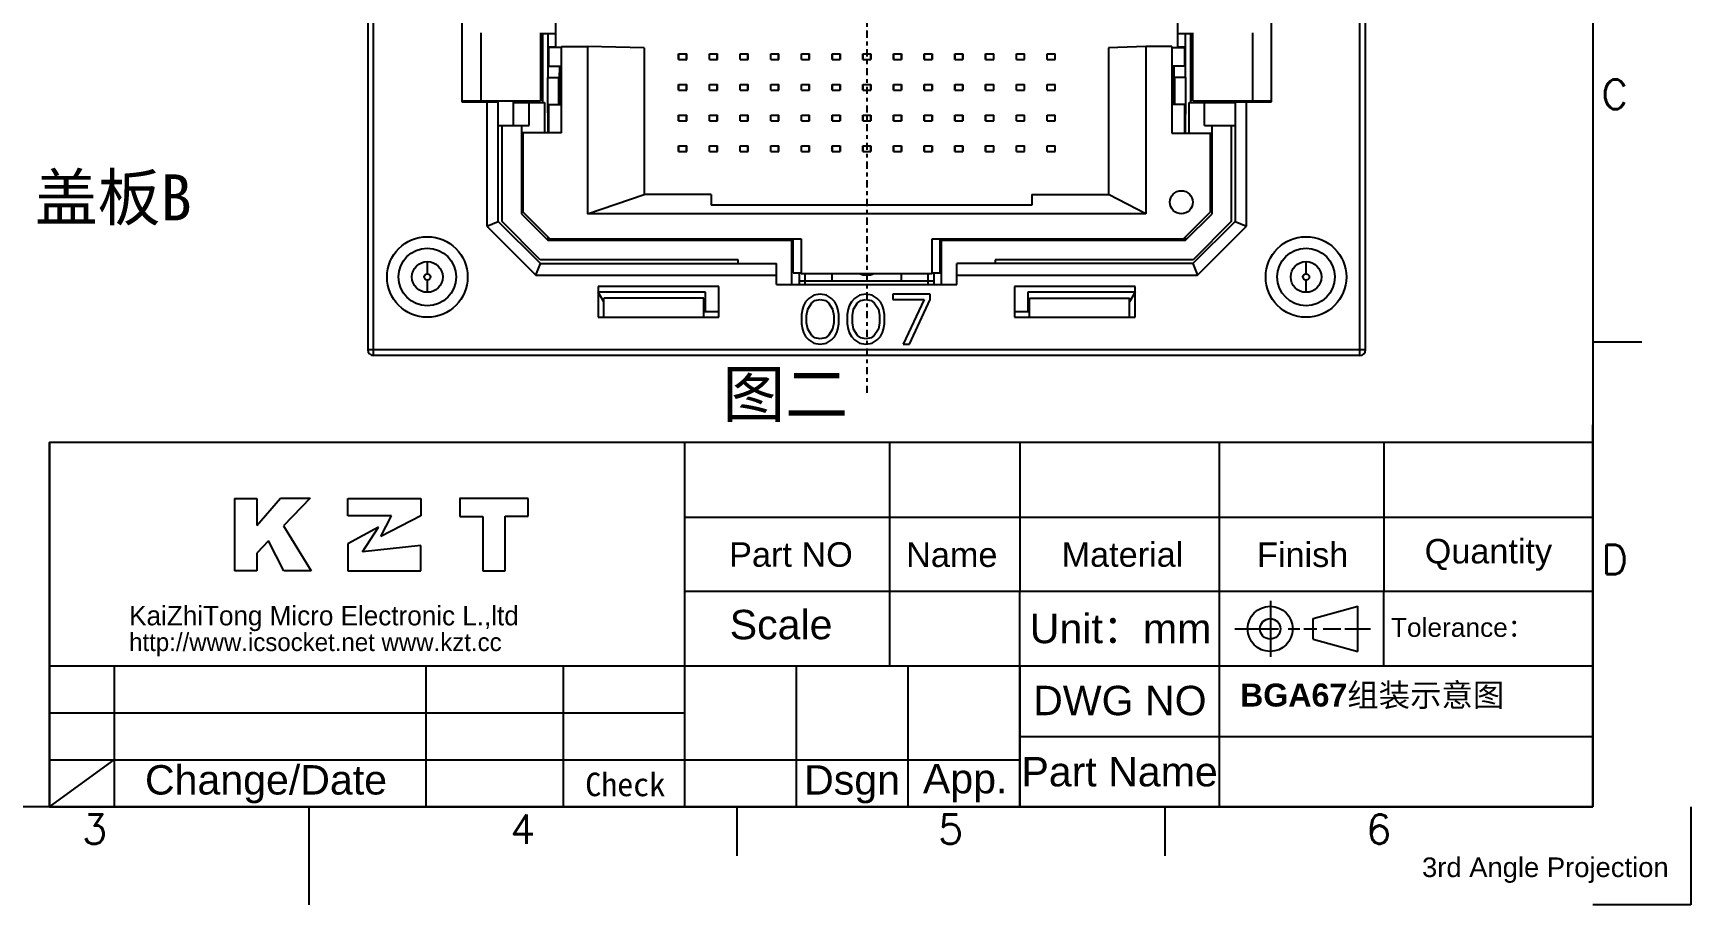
# Model space of a CAD drawing. Header units: millimetres. Extents: x -2108 to -1819, y 1464 to 1622.
# Drawn here: x -1862.65 to -1819.45, y 1515.04 to 1537.77 of the extents above; entities that cross this region are included whole.
import ezdxf
from ezdxf.enums import TextEntityAlignment as Align

# ---------------------------------------------------------------- set-up
doc = ezdxf.new("R2010")
doc.units = ezdxf.units.MM
doc.linetypes.add('CENTER', pattern=[0.6, 0.375, -0.075, 0.075, -0.075])
for name, color, linetype in [('Drawing01', 7, 'Continuous'), ('hatch', 6, 'Continuous'), ('text', 7, 'Continuous'), ('厚', 7, 'Continuous')]:
    doc.layers.add(name, color=color, linetype=linetype)
doc.styles.add('CHINESEF', font='cad.shx', dxfattribs={"bigfont": 'chineset.shx'})
doc.styles.add('Roman', font='romans', dxfattribs={"bigfont": 'bigfont'})

# ---------------------------------------------------------------- blocks, each defined once
blk = doc.blocks.new('REWREWRT')
at = {"color": 8, "linetype": 'Continuous'}
for p, q in [((596.238, 200.61), (596.238, 200.76)), ((596.238, 200.76), (596.448, 200.76)), ((596.238, 200.61), (596.448, 200.61)), ((596.243, 200.61), (596.243, 200.76)), ((596.443, 200.61), (596.443, 200.76)), ((596.448, 200.61), (596.448, 200.76)), ((597.038, 200.76), (597.248, 200.76)), ((597.038, 200.61), (597.038, 200.76)), ((597.038, 200.61), (597.248, 200.61)), ((597.043, 200.61), (597.043, 200.76)), ((597.243, 200.61), (597.243, 200.76)), ((597.248, 200.61), (597.248, 200.76)), ((597.838, 200.76), (598.048, 200.76)), ((597.838, 200.61), (597.838, 200.76)), ((597.838, 200.61), (598.048, 200.61)), ((597.843, 200.61), (597.843, 200.76)), ((598.043, 200.61), (598.043, 200.76)), ((598.048, 200.61), (598.048, 200.76)), ((598.638, 200.76), (598.848, 200.76)), ((598.638, 200.61), (598.638, 200.76)), ((598.638, 200.61), (598.848, 200.61)), ((598.643, 200.61), (598.643, 200.76)), ((598.843, 200.61), (598.843, 200.76)), ((598.848, 200.61), (598.848, 200.76)), ((599.438, 200.76), (599.648, 200.76)), ((599.438, 200.61), (599.438, 200.76)), ((599.438, 200.61), (599.648, 200.61)), ((599.443, 200.61), (599.443, 200.76)), ((599.643, 200.61), (599.643, 200.76)), ((599.648, 200.61), (599.648, 200.76)), ((600.238, 200.76), (600.448, 200.76)), ((600.238, 200.61), (600.238, 200.76)), ((600.238, 200.61), (600.448, 200.61)), ((600.243, 200.61), (600.243, 200.76)), ((600.443, 200.76), (600.443, 200.61)), ((600.448, 200.61), (600.448, 200.76)), ((601.038, 200.76), (601.248, 200.76)), ((601.038, 200.61), (601.038, 200.76)), ((601.038, 200.61), (601.248, 200.61)), ((601.043, 200.61), (601.043, 200.76)), ((601.243, 200.76), (601.243, 200.61)), ((601.248, 200.61), (601.248, 200.76)), ((601.838, 200.76), (602.048, 200.76)), ((601.838, 200.61), (601.838, 200.76)), ((601.838, 200.61), (602.048, 200.61)), ((601.843, 200.61), (601.843, 200.76)), ((602.043, 200.76), (602.043, 200.61)), ((602.048, 200.61), (602.048, 200.76)), ((602.638, 200.76), (602.848, 200.76)), ((602.638, 200.61), (602.638, 200.76)), ((602.638, 200.61), (602.848, 200.61)), ((602.643, 200.61), (602.643, 200.76)), ((602.843, 200.76), (602.843, 200.61)), ((602.848, 200.61), (602.848, 200.76)), ((603.438, 200.76), (603.648, 200.76)), ((603.438, 200.61), (603.438, 200.76)), ((603.438, 200.61), (603.648, 200.61)), ((603.443, 200.61), (603.443, 200.76)), ((603.643, 200.76), (603.643, 200.61)), ((603.648, 200.61), (603.648, 200.76)), ((604.238, 200.76), (604.448, 200.76)), ((604.238, 200.61), (604.238, 200.76)), ((604.238, 200.61), (604.448, 200.61)), ((604.243, 200.61), (604.243, 200.76)), ((604.443, 200.76), (604.443, 200.61)), ((604.448, 200.61), (604.448, 200.76)), ((605.038, 200.76), (605.248, 200.76)), ((605.038, 200.61), (605.038, 200.76)), ((605.038, 200.61), (605.248, 200.61)), ((605.043, 200.61), (605.043, 200.76)), ((605.243, 200.76), (605.243, 200.61)), ((605.248, 200.61), (605.248, 200.76)), ((605.838, 200.76), (606.048, 200.76)), ((605.838, 200.61), (605.838, 200.76)), ((605.838, 200.61), (606.048, 200.61)), ((605.843, 200.61), (605.843, 200.76)), ((606.043, 200.76), (606.043, 200.61)), ((606.048, 200.61), (606.048, 200.76)), ((596.238, 199.81), (596.238, 199.96)), ((596.238, 199.96), (596.448, 199.96)), ((596.238, 199.81), (596.448, 199.81)), ((596.243, 199.81), (596.243, 199.96)), ((596.443, 199.81), (596.443, 199.96)), ((596.448, 199.81), (596.448, 199.96)), ((597.038, 199.96), (597.248, 199.96)), ((597.038, 199.81), (597.038, 199.96)), ((597.038, 199.81), (597.248, 199.81)), ((597.043, 199.81), (597.043, 199.96)), ((597.243, 199.81), (597.243, 199.96)), ((597.248, 199.81), (597.248, 199.96)), ((597.838, 199.96), (598.048, 199.96)), ((597.838, 199.81), (597.838, 199.96)), ((597.838, 199.81), (598.048, 199.81)), ((597.843, 199.81), (597.843, 199.96)), ((598.043, 199.81), (598.043, 199.96)), ((598.048, 199.81), (598.048, 199.96)), ((598.638, 199.96), (598.848, 199.96)), ((598.638, 199.81), (598.638, 199.96)), ((598.638, 199.81), (598.848, 199.81)), ((598.643, 199.81), (598.643, 199.96)), ((598.843, 199.81), (598.843, 199.96)), ((598.848, 199.81), (598.848, 199.96)), ((599.438, 199.96), (599.648, 199.96)), ((599.438, 199.81), (599.438, 199.96)), ((599.438, 199.81), (599.648, 199.81)), ((599.443, 199.81), (599.443, 199.96)), ((599.643, 199.81), (599.643, 199.96)), ((599.648, 199.81), (599.648, 199.96)), ((600.238, 199.96), (600.448, 199.96)), ((600.238, 199.81), (600.238, 199.96)), ((600.238, 199.81), (600.448, 199.81)), ((600.243, 199.81), (600.243, 199.96)), ((600.443, 199.96), (600.443, 199.81)), ((600.448, 199.81), (600.448, 199.96)), ((601.038, 199.96), (601.248, 199.96)), ((601.038, 199.81), (601.038, 199.96)), ((601.038, 199.81), (601.248, 199.81)), ((601.043, 199.81), (601.043, 199.96)), ((601.243, 199.96), (601.243, 199.81)), ((601.248, 199.81), (601.248, 199.96)), ((601.838, 199.96), (602.048, 199.96)), ((601.838, 199.81), (601.838, 199.96)), ((601.838, 199.81), (602.048, 199.81)), ((601.843, 199.81), (601.843, 199.96)), ((602.043, 199.96), (602.043, 199.81)), ((602.048, 199.81), (602.048, 199.96)), ((602.638, 199.96), (602.848, 199.96)), ((602.638, 199.81), (602.638, 199.96)), ((602.638, 199.81), (602.848, 199.81)), ((602.643, 199.81), (602.643, 199.96)), ((602.843, 199.96), (602.843, 199.81)), ((602.848, 199.81), (602.848, 199.96)), ((603.438, 199.96), (603.648, 199.96)), ((603.438, 199.81), (603.438, 199.96)), ((603.438, 199.81), (603.648, 199.81)), ((603.443, 199.81), (603.443, 199.96)), ((603.643, 199.96), (603.643, 199.81)), ((603.648, 199.81), (603.648, 199.96)), ((604.238, 199.96), (604.448, 199.96)), ((604.238, 199.81), (604.238, 199.96)), ((604.238, 199.81), (604.448, 199.81)), ((604.243, 199.81), (604.243, 199.96)), ((604.443, 199.96), (604.443, 199.81)), ((604.448, 199.81), (604.448, 199.96)), ((605.038, 199.96), (605.248, 199.96)), ((605.038, 199.81), (605.038, 199.96)), ((605.038, 199.81), (605.248, 199.81)), ((605.043, 199.81), (605.043, 199.96)), ((605.243, 199.96), (605.243, 199.81)), ((605.248, 199.81), (605.248, 199.96)), ((605.838, 199.96), (606.048, 199.96)), ((605.838, 199.81), (605.838, 199.96)), ((605.838, 199.81), (606.048, 199.81)), ((605.843, 199.81), (605.843, 199.96)), ((606.043, 199.96), (606.043, 199.81)), ((606.048, 199.81), (606.048, 199.96)), ((596.238, 199.16), (596.448, 199.16)), ((596.238, 199.01), (596.238, 199.16)), ((596.243, 199.01), (596.243, 199.16)), ((596.443, 199.01), (596.443, 199.16)), ((596.448, 199.01), (596.448, 199.16)), ((597.038, 199.16), (597.248, 199.16)), ((597.038, 199.01), (597.038, 199.16)), ((597.043, 199.01), (597.043, 199.16)), ((597.243, 199.01), (597.243, 199.16)), ((597.248, 199.01), (597.248, 199.16)), ((597.838, 199.16), (598.048, 199.16)), ((597.838, 199.01), (597.838, 199.16)), ((597.843, 199.01), (597.843, 199.16)), ((598.043, 199.01), (598.043, 199.16)), ((598.048, 199.01), (598.048, 199.16)), ((598.638, 199.16), (598.848, 199.16)), ((598.638, 199.01), (598.638, 199.16)), ((598.643, 199.01), (598.643, 199.16)), ((598.843, 199.01), (598.843, 199.16)), ((598.848, 199.01), (598.848, 199.16)), ((599.438, 199.16), (599.648, 199.16)), ((599.438, 199.01), (599.438, 199.16)), ((599.443, 199.01), (599.443, 199.16)), ((599.643, 199.01), (599.643, 199.16)), ((599.648, 199.01), (599.648, 199.16)), ((600.238, 199.16), (600.448, 199.16)), ((600.238, 199.01), (600.238, 199.16)), ((600.243, 199.01), (600.243, 199.16)), ((600.443, 199.16), (600.443, 199.01)), ((600.448, 199.01), (600.448, 199.16)), ((601.038, 199.16), (601.248, 199.16)), ((601.038, 199.01), (601.038, 199.16)), ((601.043, 199.01), (601.043, 199.16)), ((601.243, 199.16), (601.243, 199.01)), ((601.248, 199.01), (601.248, 199.16)), ((601.838, 199.16), (602.048, 199.16)), ((601.838, 199.01), (601.838, 199.16)), ((601.843, 199.01), (601.843, 199.16)), ((602.043, 199.16), (602.043, 199.01)), ((602.048, 199.01), (602.048, 199.16)), ((602.638, 199.16), (602.848, 199.16)), ((602.638, 199.01), (602.638, 199.16)), ((602.643, 199.01), (602.643, 199.16)), ((602.843, 199.16), (602.843, 199.01)), ((602.848, 199.01), (602.848, 199.16)), ((603.438, 199.16), (603.648, 199.16)), ((603.438, 199.01), (603.438, 199.16)), ((603.443, 199.01), (603.443, 199.16)), ((603.643, 199.16), (603.643, 199.01)), ((603.648, 199.01), (603.648, 199.16)), ((604.238, 199.16), (604.448, 199.16)), ((604.238, 199.01), (604.238, 199.16)), ((604.243, 199.01), (604.243, 199.16)), ((604.443, 199.16), (604.443, 199.01)), ((604.448, 199.01), (604.448, 199.16)), ((605.038, 199.16), (605.248, 199.16)), ((605.038, 199.01), (605.038, 199.16)), ((605.043, 199.01), (605.043, 199.16)), ((605.243, 199.16), (605.243, 199.01)), ((605.248, 199.01), (605.248, 199.16)), ((605.838, 199.16), (606.048, 199.16)), ((605.838, 199.01), (605.838, 199.16)), ((605.843, 199.01), (605.843, 199.16)), ((606.043, 199.16), (606.043, 199.01)), ((606.048, 199.01), (606.048, 199.16)), ((596.238, 199.01), (596.448, 199.01)), ((597.038, 199.01), (597.248, 199.01)), ((597.838, 199.01), (598.048, 199.01)), ((598.638, 199.01), (598.848, 199.01)), ((599.438, 199.01), (599.648, 199.01)), ((600.238, 199.01), (600.448, 199.01)), ((601.038, 199.01), (601.248, 199.01)), ((601.838, 199.01), (602.048, 199.01)), ((602.638, 199.01), (602.848, 199.01)), ((603.438, 199.01), (603.648, 199.01)), ((604.238, 199.01), (604.448, 199.01)), ((605.038, 199.01), (605.248, 199.01)), ((605.838, 199.01), (606.048, 199.01)), ((596.238, 198.36), (596.448, 198.36)), ((596.238, 198.21), (596.238, 198.36)), ((596.243, 198.21), (596.243, 198.36)), ((596.443, 198.21), (596.443, 198.36)), ((596.448, 198.21), (596.448, 198.36)), ((597.038, 198.36), (597.248, 198.36)), ((597.038, 198.21), (597.038, 198.36)), ((597.043, 198.21), (597.043, 198.36)), ((597.243, 198.21), (597.243, 198.36)), ((597.248, 198.21), (597.248, 198.36)), ((597.838, 198.36), (598.048, 198.36)), ((597.838, 198.21), (597.838, 198.36)), ((597.843, 198.21), (597.843, 198.36)), ((598.043, 198.21), (598.043, 198.36)), ((598.048, 198.21), (598.048, 198.36)), ((598.638, 198.36), (598.848, 198.36)), ((598.638, 198.21), (598.638, 198.36)), ((598.643, 198.21), (598.643, 198.36)), ((598.843, 198.21), (598.843, 198.36)), ((598.848, 198.21), (598.848, 198.36)), ((599.438, 198.36), (599.648, 198.36)), ((599.438, 198.21), (599.438, 198.36)), ((599.443, 198.21), (599.443, 198.36)), ((599.643, 198.21), (599.643, 198.36)), ((599.648, 198.21), (599.648, 198.36)), ((600.238, 198.36), (600.448, 198.36)), ((600.238, 198.21), (600.238, 198.36)), ((600.243, 198.21), (600.243, 198.36)), ((600.443, 198.36), (600.443, 198.21)), ((600.448, 198.21), (600.448, 198.36)), ((601.038, 198.36), (601.248, 198.36)), ((601.038, 198.21), (601.038, 198.36)), ((601.043, 198.21), (601.043, 198.36)), ((601.243, 198.36), (601.243, 198.21)), ((601.248, 198.21), (601.248, 198.36)), ((601.838, 198.36), (602.048, 198.36)), ((601.838, 198.21), (601.838, 198.36)), ((601.843, 198.21), (601.843, 198.36)), ((602.043, 198.36), (602.043, 198.21)), ((602.048, 198.21), (602.048, 198.36)), ((602.638, 198.36), (602.848, 198.36)), ((602.638, 198.21), (602.638, 198.36)), ((602.643, 198.21), (602.643, 198.36)), ((602.843, 198.36), (602.843, 198.21)), ((602.848, 198.21), (602.848, 198.36)), ((603.438, 198.36), (603.648, 198.36)), ((603.438, 198.21), (603.438, 198.36)), ((603.443, 198.21), (603.443, 198.36)), ((603.643, 198.36), (603.643, 198.21)), ((603.648, 198.21), (603.648, 198.36)), ((604.238, 198.36), (604.448, 198.36)), ((604.238, 198.21), (604.238, 198.36)), ((604.243, 198.21), (604.243, 198.36)), ((604.443, 198.36), (604.443, 198.21)), ((604.448, 198.21), (604.448, 198.36)), ((605.038, 198.36), (605.248, 198.36)), ((605.038, 198.21), (605.038, 198.36)), ((605.043, 198.21), (605.043, 198.36)), ((605.243, 198.36), (605.243, 198.21)), ((605.248, 198.21), (605.248, 198.36)), ((605.838, 198.36), (606.048, 198.36)), ((605.838, 198.21), (605.838, 198.36)), ((605.843, 198.21), (605.843, 198.36)), ((606.043, 198.36), (606.043, 198.21)), ((606.048, 198.21), (606.048, 198.36)), ((596.238, 198.21), (596.448, 198.21)), ((597.038, 198.21), (597.248, 198.21)), ((597.838, 198.21), (598.048, 198.21)), ((598.638, 198.21), (598.848, 198.21)), ((599.438, 198.21), (599.648, 198.21)), ((600.238, 198.21), (600.448, 198.21)), ((601.038, 198.21), (601.248, 198.21)), ((601.838, 198.21), (602.048, 198.21)), ((602.638, 198.21), (602.848, 198.21)), ((603.438, 198.21), (603.648, 198.21)), ((604.238, 198.21), (604.448, 198.21)), ((605.038, 198.21), (605.248, 198.21)), ((605.838, 198.21), (606.048, 198.21))]:
    blk.add_line(p, q, dxfattribs=at)
blk = doc.blocks.new('DFSADFSA9')
at = {"color": 7}
for p, q in [((110.0548, 8.7937), (110.1626, 8.7937)), ((110.0548, 8.7936), (110.0548, 8.4456)), ((110.1626, 8.6627), (110.2756, 8.7942)), ((110.1626, 8.7937), (110.1626, 8.6627)), ((110.2756, 8.7942), (110.4177, 8.7942)), ((110.4177, 8.7942), (110.2911, 8.6621)), ((110.5984, 8.7937), (110.9494, 8.7937)), ((110.5984, 8.7104), (110.5984, 8.7937)), ((110.9494, 8.7937), (110.9494, 8.7095)), ((111.4638, 8.7932), (111.1344, 8.7932)), ((111.1355, 8.7932), (111.1355, 8.7065)), ((111.4638, 8.7083), (111.4638, 8.7932)), ((110.8084, 8.7104), (110.5984, 8.7104)), ((110.7562, 8.6113), (110.8084, 8.7104)), ((110.9494, 8.7095), (110.7562, 8.6113)), ((111.1355, 8.7065), (111.2457, 8.7065)), ((111.2457, 8.7065), (111.2457, 8.4461)), ((111.3535, 8.4461), (111.3535, 8.7083)), ((111.3535, 8.7083), (111.4638, 8.7083)), ((110.2185, 8.5891), (110.1627, 8.5314)), ((110.2923, 8.4459), (110.2185, 8.5891)), ((110.2911, 8.6621), (110.4234, 8.4459)), ((110.745, 8.6549), (110.5991, 8.5761)), ((110.6688, 8.5366), (110.7454, 8.655)), ((110.1627, 8.5314), (110.1627, 8.4456)), ((110.5991, 8.5761), (110.5991, 8.4453)), ((110.9494, 8.567), (110.6688, 8.5366)), ((110.9494, 8.4453), (110.9494, 8.567)), ((110.1627, 8.4456), (110.0548, 8.4456)), ((110.4234, 8.4459), (110.2923, 8.4459)), ((110.5991, 8.4453), (110.9494, 8.4453)), ((111.2457, 8.4461), (111.3535, 8.4461))]:
    blk.add_line(p, q, dxfattribs=at)
blk = doc.blocks.new('fdsah')
at = {"layer": 'text'}
for p, q in [((-86.5124, 9.399), (-86.5124, 0.47)), ((-86.5124, 0.47), (-98.8251, 0.47))]:
    blk.add_line(p, q, dxfattribs=at)
at = {"layer": 'text', "color": 7}
for p, q in [((-86.5124, 2.7022), (-86.2774, 2.7022)), ((-86.5124, 2.3028), (-86.5124, 0.47)), ((-86.5124, 0.47), (-86.5124, 2.3028)), ((-93.9111, 0.47), (-93.9111, 2.2179)), ((-90.8673, 2.2144), (-90.8673, 0.47)), ((-89.8846, 2.2144), (-89.8846, 1.1464)), ((-89.2598, 2.2144), (-89.2598, 1.5035)), ((-88.303, 2.2144), (-88.303, 0.47)), ((-87.5136, 2.2144), (-87.5136, 1.5035)), ((-86.5124, 2.2144), (-86.5124, 0.47)), ((-86.5124, 0.47), (-86.5124, 2.2144)), ((-90.8673, 1.8607), (-86.5124, 1.8607)), ((-90.8673, 1.8607), (-86.5124, 1.8607)), ((-90.8673, 1.8607), (-86.5124, 1.8607)), ((-86.5124, 1.5035), (-90.8673, 1.5035)), ((-89.2598, 0.47), (-89.2598, 1.5035)), ((-88.0568, 1.1898), (-88.0568, 1.4587)), ((-87.8536, 1.3734), (-87.6395, 1.4325)), ((-87.6395, 1.216), (-87.6395, 1.4325)), ((-87.5136, 1.1464), (-87.5136, 1.5035)), ((-87.8536, 1.275), (-87.8536, 1.3734)), ((-88.229, 1.3242), (-88.229, 1.3242)), ((-88.2279, 1.3242), (-88.0186, 1.3242)), ((-87.973, 1.3242), (-87.9177, 1.3242)), ((-87.898, 1.3242), (-87.8359, 1.3242)), ((-87.8536, 1.275), (-87.6395, 1.216)), ((-87.8059, 1.3242), (-87.7211, 1.3242)), ((-87.7015, 1.3242), (-87.5779, 1.3242)), ((-93.9111, 1.1464), (-86.5124, 1.1464)), ((-93.6009, 1.1464), (-93.6009, 0.47)), ((-92.1076, 1.1464), (-92.1076, 0.47)), ((-91.4495, 1.1464), (-91.4495, 0.4703)), ((-90.3316, 1.1464), (-90.3316, 0.47)), ((-89.7958, 1.1464), (-89.7958, 0.47)), ((-89.2598, 1.1464), (-89.2598, 0.47)), ((-93.9111, 0.9209), (-90.8673, 0.9209)), ((-89.2598, 0.8082), (-86.5124, 0.8082)), ((-93.9111, 0.6954), (-90.8673, 0.6954)), ((-93.9111, 0.47), (-93.6009, 0.6954)), ((-90.8673, 0.6954), (-89.2598, 0.6954)), ((-93.9111, 0.47), (-86.5124, 0.47)), ((-92.6688, 0.47), (-92.6688, 0)), ((-92.6688, 0.47), (-92.6688, 0.235)), ((-92.6078, 0.47), (-86.5124, 0.47)), ((-90.6167, 0.47), (-90.6167, 0.235)), ((-88.5645, 0.47), (-88.5645, 0.235)), ((-86.0425, 0.47), (-86.0425, 0)), ((-86.0425, 0), (-86.5124, 0))]:
    blk.add_line(p, q, dxfattribs=at)
at = {"layer": 'text'}
blk.add_lwpolyline([(-99.0658, 9.399), (-86.5124, 9.399), (-86.5124, 2.2179), (-93.9111, 2.2179), (-93.9111, 0.47), (-95.3318, 0.47), (-96.773, 0.47), (-99.0658, 0.47)], close=True, dxfattribs=at)
at = {"layer": 'text', "color": 7}
for radius in [0.1083, 0.0492]:
    blk.add_circle((-88.0592, 1.3242), radius, dxfattribs=at)
blk.add_blockref('DFSADFSA9', (-203.0799, -6.8432), dxfattribs=at)
at = {"layer": 'text', "style": 'Roman'}
blk.add_text('C', height=0.141, dxfattribs=at).set_placement((-86.4072, 3.8183), align=Align.CENTER)
at = {"layer": 'text', "color": 7, "style": 'Roman'}
for s, p in [('D', (-86.4072, 1.5861)), ('3', (-93.6948, 0.2928)), ('4', (-91.6427, 0.2928)), ('5', (-89.5906, 0.2928)), ('6', (-87.5385, 0.2928))]:
    blk.add_text(s, height=0.141, dxfattribs=at).set_placement(p, align=Align.CENTER)
at = {"layer": 'text', "color": 7, "style": 'CHINESEF'}
for s, height, p in [('KaiZhiTong Micro Electronic L.,ltd', 0.093428, (-93.5294, 1.3411)), ('http://www.icsocket.net www.kzt.cc', 0.086139, (-93.5296, 1.2177))]:
    blk.add_text(s, height=height, dxfattribs=at).set_placement(p)
at = {"layer": 'text', "color": 7}
for s, insert, char_height, width, attachment_point in [('{\\fArial|b0|i0|c0|p34;Quantity}', (-87.013, 1.6792), 0.117488, 1.00115, 5), ('{\\fArial|b0|i0|c0|p34;Part NO}', (-90.3567, 1.6801), 0.117488, 0.852909, 5), ('{\\fArial|b0|i0|c0|p34;Name}', (-89.5856, 1.6792), 0.117488, 0.560371, 5), ('{\\fArial|b0|i0|c0|p34;Material}', (-88.7673, 1.6801), 0.117488, 0.947444, 5), ('{\\fArial|b0|i0|c0|p34;Finish}', (-87.9036, 1.6792), 0.117488, 0.789418, 5), ('{\\fArial|b0|i0|c0|p34;Scale}', (-90.6503, 1.4154), 0.140985, 0.3917, 1), ('{\\fArial|b0|i0|c0|p34;Unit\\fSimSun|b0|i0|c134|p2;：\\fArial|b0|i0|c0|p34;mm}', (-88.7763, 1.325), 0.140985, 0.927324, 5), ('{\\fArial|b0|i0|c0|p34;Tolerance\\fSimSun|b0|i0|c134|p2;：}', (-87.4804, 1.2846), 0.090231, 0.639709, 7), ('{\\fArial|b0|i0|c0|p34;DWG NO}', (-88.7798, 0.9796), 0.140985, 0.895811, 5), ('{\\fArial|b0|i0|c0|p34;Change/Date}', (-92.8734, 0.5786), 0.140985, 1.362106, 5), ('Check', (-91.1512, 0.5769), 0.11279, 0.36043, 5), ('{\\fArial|b0|i0|c0|p34;App.}', (-89.5215, 0.5845), 0.140985, 0.450537, 5), ('{\\fArial|b0|i0|c0|p34;Part Name}', (-88.7811, 0.638), 0.140985, 1.00921, 5), ('{\\fArial|b0|i0|c0|p34;3rd Angle Projection}', (-87.3312, 0.2274), 0.09399, 1.207198, 1)]:
    blk.add_mtext(s, dxfattribs=dict(at, insert=insert, char_height=char_height, width=width, attachment_point=attachment_point))
at = {"layer": 'text', "color": 7, "insert": (-90.0637, 0.5783), "char_height": 0.140985, "width": 0.446346, "attachment_point": 5, "style": 'Roman'}
blk.add_mtext('{\\fArial|b0|i0|c0|p32;Dsgn}', dxfattribs=at)
at = {"layer": 'text', "color": 0, "style": 'Roman', "flags": 8}
for tag, p in [('FNAME', (-99.3421, 5.5454)), ('REVDATE', (-99.3421, 3.2897)), ('USER', (-99.3421, 0.47))]:
    blk.add_attdef(tag, p, '', height=0.141, rotation=90, dxfattribs=at)

msp = doc.modelspace()

# ---------------------------------------------------------------- linework, layer by layer
at = {"color": 7, "linetype": 'Continuous'}
for p, q in [((-1853.9312, 1555.2125), (-1853.9312, 1529.5125)), ((-1853.7812, 1529.3625), (-1853.7812, 1555.3625)), ((-1828.0812, 1529.3625), (-1828.0812, 1555.3625)), ((-1827.9312, 1529.5125), (-1827.9312, 1555.2125)), ((-1851.4812, 1548.7425), (-1851.4812, 1535.9825)), ((-1830.3812, 1535.9825), (-1830.3812, 1548.7425)), ((-1849.0312, 1537.4125), (-1849.0312, 1547.3125)), ((-1832.8312, 1547.3125), (-1832.8312, 1537.4125)), ((-1850.9812, 1536.0025), (-1850.9812, 1537.7825)), ((-1849.4312, 1537.7825), (-1849.4312, 1536.0025)), ((-1849.4312, 1537.7625), (-1849.0312, 1537.7625)), ((-1849.3812, 1537.7625), (-1849.3812, 1535.9625)), ((-1849.2312, 1536.9625), (-1849.2312, 1537.7625)), ((-1832.8312, 1537.7625), (-1832.4312, 1537.7625)), ((-1832.6312, 1537.7625), (-1832.6312, 1536.9625)), ((-1832.4812, 1535.9625), (-1832.4812, 1537.7625)), ((-1832.4312, 1536.0025), (-1832.4312, 1537.7825)), ((-1830.8812, 1537.7825), (-1830.8812, 1536.0025)), ((-1849.2312, 1537.4125), (-1849.0312, 1537.4125)), ((-1849.2181, 1536.9125), (-1849.2181, 1537.3994)), ((-1848.8812, 1537.3994), (-1849.2181, 1537.3994)), ((-1848.8812, 1535.17), (-1848.8812, 1537.42)), ((-1832.9812, 1537.42), (-1832.9812, 1535.1625)), ((-1832.9812, 1537.3994), (-1832.6443, 1537.3994)), ((-1832.8312, 1537.4125), (-1832.6312, 1537.4125)), ((-1832.6443, 1536.9125), (-1832.6443, 1537.3994)), ((-1849.2513, 1536.6125), (-1849.2513, 1535.8957)), ((-1849.2513, 1536.6125), (-1848.9343, 1536.6125)), ((-1849.2181, 1536.9625), (-1849.2312, 1536.9625)), ((-1849.2181, 1536.9125), (-1848.8812, 1536.9125)), ((-1848.9513, 1535.9125), (-1848.9513, 1536.6125)), ((-1848.9312, 1535.9125), (-1848.9312, 1536.9125)), ((-1832.6443, 1536.9125), (-1832.9812, 1536.9125)), ((-1832.9312, 1535.9125), (-1832.9312, 1536.9125)), ((-1832.6112, 1536.6125), (-1832.9282, 1536.6125)), ((-1832.9112, 1536.6125), (-1832.9112, 1535.9125)), ((-1832.6312, 1536.9625), (-1832.6443, 1536.9625)), ((-1832.6112, 1535.8957), (-1832.6112, 1536.6125)), ((-1851.4812, 1536.0025), (-1849.4312, 1536.0025)), ((-1851.4812, 1535.9825), (-1850.5312, 1535.9825)), ((-1851.3406, 1536.0025), (-1851.3406, 1535.9825)), ((-1850.8312, 1535.9825), (-1850.8312, 1532.7383)), ((-1850.5312, 1532.8625), (-1850.5312, 1535.9825)), ((-1850.1406, 1536.0025), (-1850.1406, 1535.3625)), ((-1850.1406, 1535.9625), (-1849.3312, 1535.9625)), ((-1849.7312, 1535.3625), (-1849.7312, 1535.9625)), ((-1849.3312, 1535.9625), (-1849.3312, 1535.17)), ((-1849.2513, 1535.8957), (-1849.2475, 1535.6925)), ((-1849.2513, 1535.8957), (-1849.2181, 1535.8957)), ((-1849.2181, 1535.17), (-1849.2181, 1535.9125)), ((-1849.2181, 1535.9125), (-1848.8812, 1535.9125)), ((-1848.9463, 1535.9125), (-1848.9463, 1535.9625)), ((-1848.9463, 1535.9625), (-1848.9312, 1535.9625)), ((-1832.6443, 1535.9125), (-1832.9812, 1535.9125)), ((-1832.9312, 1535.9625), (-1832.9164, 1535.9625)), ((-1832.9164, 1535.9625), (-1832.9164, 1535.9125)), ((-1832.6443, 1535.1625), (-1832.6443, 1535.9125)), ((-1832.6112, 1535.8957), (-1832.6443, 1535.8957)), ((-1832.6155, 1535.6625), (-1832.6112, 1535.8957)), ((-1832.5312, 1535.9625), (-1831.3312, 1535.9625)), ((-1832.5312, 1535.1625), (-1832.5312, 1535.9625)), ((-1832.4312, 1536.0025), (-1830.3812, 1536.0025)), ((-1832.1312, 1535.3625), (-1832.1312, 1535.9625)), ((-1831.3312, 1535.9825), (-1830.3812, 1535.9825)), ((-1831.3312, 1535.9825), (-1831.3312, 1532.8625)), ((-1831.0312, 1532.7383), (-1831.0312, 1535.9825)), ((-1850.5312, 1535.3625), (-1849.7312, 1535.3625)), ((-1850.4312, 1532.8554), (-1850.4312, 1535.3625)), ((-1849.9312, 1535.3625), (-1849.9312, 1533.0625)), ((-1849.2181, 1535.6925), (-1849.2475, 1535.6925)), ((-1849.2312, 1535.17), (-1849.2312, 1535.6925)), ((-1832.6155, 1535.6625), (-1832.6443, 1535.6625)), ((-1832.6312, 1535.6625), (-1832.6312, 1535.1625)), ((-1832.1312, 1535.3625), (-1831.3312, 1535.3625)), ((-1831.9312, 1533.0625), (-1831.9312, 1535.3625)), ((-1831.4312, 1535.3625), (-1831.4312, 1532.8554)), ((-1849.9312, 1535.1625), (-1849.8886, 1535.1625)), ((-1849.8886, 1535.17), (-1849.8886, 1533.1095)), ((-1848.8812, 1535.17), (-1849.8886, 1535.17)), ((-1832.9812, 1535.1625), (-1831.9312, 1535.1625)), ((-1831.9738, 1533.1095), (-1831.9738, 1535.1625)), ((-1850.8312, 1532.7383), (-1850.5312, 1532.8625)), ((-1850.8312, 1532.7383), (-1849.5555, 1531.4625)), ((-1850.5312, 1532.8625), (-1849.4312, 1531.7625)), ((-1849.4383, 1531.8625), (-1850.4312, 1532.8554)), ((-1849.9312, 1533.0625), (-1849.2312, 1532.3625)), ((-1849.8886, 1533.1095), (-1849.1843, 1532.4051)), ((-1832.6782, 1532.4051), (-1831.9738, 1533.1095)), ((-1832.6312, 1532.3625), (-1831.9312, 1533.0625)), ((-1832.4312, 1531.7625), (-1831.3312, 1532.8625)), ((-1831.4312, 1532.8554), (-1832.4241, 1531.8625)), ((-1832.307, 1531.4625), (-1831.0312, 1532.7383)), ((-1831.3312, 1532.8625), (-1831.0312, 1532.7383)), ((-1849.2312, 1532.3625), (-1849.2312, 1532.452)), ((-1842.846, 1532.3625), (-1849.2312, 1532.3625)), ((-1849.1843, 1532.4051), (-1842.6386, 1532.4051)), ((-1848.0312, 1532.4051), (-1848.0312, 1532.3625)), ((-1842.8812, 1531.2125), (-1842.8812, 1532.4051)), ((-1842.846, 1531.5178), (-1842.846, 1532.4051)), ((-1842.6386, 1532.4051), (-1842.6386, 1531.5051)), ((-1839.2238, 1532.4051), (-1832.6782, 1532.4051)), ((-1839.2238, 1531.5051), (-1839.2238, 1532.4051)), ((-1839.0165, 1531.5178), (-1839.0165, 1532.4051)), ((-1832.6312, 1532.3625), (-1839.0165, 1532.3625)), ((-1838.9812, 1531.2125), (-1838.9812, 1532.4051)), ((-1833.8312, 1532.3625), (-1833.8312, 1532.4051)), ((-1832.6312, 1532.452), (-1832.6312, 1532.3625)), ((-1844.2812, 1531.8625), (-1849.4383, 1531.8625)), ((-1844.2812, 1531.7625), (-1844.2812, 1531.8625)), ((-1832.4241, 1531.8625), (-1837.5812, 1531.8625)), ((-1837.5812, 1531.8625), (-1837.5812, 1531.7625)), ((-1852.3812, 1531.8125), (-1852.3812, 1531.4963)), ((-1849.5555, 1531.4625), (-1849.4312, 1531.7625)), ((-1849.5555, 1531.4625), (-1843.2812, 1531.4625)), ((-1849.4312, 1531.7625), (-1843.2812, 1531.7625)), ((-1843.2812, 1531.2125), (-1843.2812, 1531.7625)), ((-1842.846, 1531.5178), (-1842.6386, 1531.5178)), ((-1842.6812, 1531.2125), (-1842.6812, 1531.5178)), ((-1842.6386, 1531.5051), (-1839.2238, 1531.5051)), ((-1842.5312, 1531.2125), (-1842.5312, 1531.5051)), ((-1841.8312, 1531.3125), (-1841.8312, 1531.5051)), ((-1840.0312, 1531.5051), (-1840.0312, 1531.3125)), ((-1839.3312, 1531.2125), (-1839.3312, 1531.5051)), ((-1839.2238, 1531.5178), (-1839.0165, 1531.5178)), ((-1839.1812, 1531.5178), (-1839.1812, 1531.2125)), ((-1832.4312, 1531.7625), (-1838.5812, 1531.7625)), ((-1838.5812, 1531.2125), (-1838.5812, 1531.7625)), ((-1838.5812, 1531.4625), (-1832.307, 1531.4625)), ((-1832.4312, 1531.7625), (-1832.307, 1531.4625)), ((-1829.4813, 1531.4963), (-1829.4812, 1531.8125)), ((-1852.3812, 1531.3288), (-1852.3812, 1531.0125)), ((-1847.9312, 1531.1625), (-1847.9312, 1530.3625)), ((-1844.7812, 1531.1625), (-1847.9312, 1531.1625)), ((-1847.7812, 1530.7625), (-1847.9312, 1531.0125)), ((-1845.1312, 1531.0125), (-1847.9312, 1531.0125)), ((-1845.1312, 1530.5125), (-1845.1312, 1531.0125)), ((-1844.7812, 1530.3625), (-1844.7812, 1531.1625)), ((-1843.2812, 1531.2125), (-1838.5812, 1531.2125)), ((-1842.6812, 1531.3125), (-1839.1812, 1531.3125)), ((-1833.9312, 1531.1625), (-1837.0812, 1531.1625)), ((-1837.0812, 1531.1625), (-1837.0812, 1530.3625)), ((-1833.9312, 1531.0125), (-1836.7312, 1531.0125)), ((-1836.7312, 1531.0125), (-1836.7312, 1530.5125)), ((-1833.9312, 1531.0125), (-1834.0812, 1530.7625)), ((-1833.9312, 1530.3625), (-1833.9312, 1531.1625)), ((-1847.7812, 1530.3625), (-1847.7812, 1530.8625)), ((-1845.1712, 1530.8625), (-1847.7812, 1530.8625)), ((-1845.1712, 1530.3625), (-1845.1712, 1530.8625)), ((-1842.6041, 1530.5753), (-1842.6312, 1530.437)), ((-1842.5771, 1530.6583), (-1842.6041, 1530.5753)), ((-1842.5229, 1530.7689), (-1842.5771, 1530.6583)), ((-1842.4416, 1530.8519), (-1842.5229, 1530.7689)), ((-1842.4958, 1530.4093), (-1842.4687, 1530.5753)), ((-1842.4687, 1530.5753), (-1842.3604, 1530.7413)), ((-1842.3062, 1530.9349), (-1842.4416, 1530.8519)), ((-1842.3604, 1530.7413), (-1842.2791, 1530.7966)), ((-1842.1437, 1530.9625), (-1842.3062, 1530.9349)), ((-1842.2791, 1530.7966), (-1842.1437, 1530.8242)), ((-1841.9812, 1530.9349), (-1842.1437, 1530.9625)), ((-1842.1437, 1530.8242), (-1842.0083, 1530.7966)), ((-1842.0083, 1530.7966), (-1841.9271, 1530.7413)), ((-1841.8458, 1530.8519), (-1841.9812, 1530.9349)), ((-1841.9271, 1530.7413), (-1841.8187, 1530.5753)), ((-1841.7646, 1530.7689), (-1841.8458, 1530.8519)), ((-1841.8187, 1530.5753), (-1841.7916, 1530.4093)), ((-1841.7104, 1530.6583), (-1841.7646, 1530.7689)), ((-1841.6833, 1530.5753), (-1841.7104, 1530.6583)), ((-1841.6562, 1530.437), (-1841.6833, 1530.5753)), ((-1841.4125, 1530.5753), (-1841.4396, 1530.437)), ((-1841.3854, 1530.6583), (-1841.4125, 1530.5753)), ((-1841.3312, 1530.7689), (-1841.3854, 1530.6583)), ((-1841.25, 1530.8519), (-1841.3312, 1530.7689)), ((-1841.3041, 1530.4093), (-1841.2771, 1530.5753)), ((-1841.2771, 1530.5753), (-1841.1687, 1530.7413)), ((-1841.1146, 1530.9349), (-1841.25, 1530.8519)), ((-1841.1687, 1530.7413), (-1841.0875, 1530.7966)), ((-1840.9521, 1530.9625), (-1841.1146, 1530.9349)), ((-1841.0875, 1530.7966), (-1840.9521, 1530.8242)), ((-1840.7896, 1530.9349), (-1840.9521, 1530.9625)), ((-1840.9521, 1530.8242), (-1840.8166, 1530.7966)), ((-1840.8166, 1530.7966), (-1840.7354, 1530.7413)), ((-1840.6541, 1530.8519), (-1840.7896, 1530.9349)), ((-1840.7354, 1530.7413), (-1840.6271, 1530.5753)), ((-1840.5729, 1530.7689), (-1840.6541, 1530.8519)), ((-1840.6271, 1530.5753), (-1840.6, 1530.4093)), ((-1840.5187, 1530.6583), (-1840.5729, 1530.7689)), ((-1840.4916, 1530.5753), (-1840.5187, 1530.6583)), ((-1840.4646, 1530.437), (-1840.4916, 1530.5753)), ((-1839.2729, 1530.9625), (-1840.2479, 1530.9625)), ((-1840.2479, 1530.9625), (-1840.2479, 1530.8242)), ((-1840.2479, 1530.8242), (-1839.4354, 1530.8242)), ((-1839.4354, 1530.8242), (-1839.9771, 1529.6625)), ((-1839.8146, 1529.6625), (-1839.2729, 1530.8242)), ((-1839.2729, 1530.8242), (-1839.2729, 1530.9625)), ((-1836.6912, 1530.8625), (-1834.0812, 1530.8625)), ((-1836.6912, 1530.3625), (-1836.6912, 1530.8625)), ((-1834.0812, 1530.3625), (-1834.0812, 1530.8625)), ((-1847.9312, 1530.3625), (-1844.7812, 1530.3625)), ((-1845.1712, 1530.5125), (-1844.7812, 1530.5125)), ((-1842.6312, 1530.437), (-1842.6312, 1530.1881)), ((-1842.6312, 1530.1881), (-1842.6041, 1530.0498)), ((-1842.4958, 1530.2157), (-1842.4958, 1530.4093)), ((-1842.4687, 1530.0498), (-1842.4958, 1530.2157)), ((-1841.7916, 1530.2157), (-1841.8187, 1530.0498)), ((-1841.7916, 1530.4093), (-1841.7916, 1530.2157)), ((-1841.6833, 1530.0498), (-1841.6562, 1530.1881)), ((-1841.6562, 1530.1881), (-1841.6562, 1530.437)), ((-1841.4396, 1530.437), (-1841.4396, 1530.1881)), ((-1841.4396, 1530.1881), (-1841.4125, 1530.0498)), ((-1841.3041, 1530.2157), (-1841.3041, 1530.4093)), ((-1841.2771, 1530.0498), (-1841.3041, 1530.2157)), ((-1840.6, 1530.2157), (-1840.6271, 1530.0498)), ((-1840.6, 1530.4093), (-1840.6, 1530.2157)), ((-1840.4916, 1530.0498), (-1840.4646, 1530.1881)), ((-1840.4646, 1530.1881), (-1840.4646, 1530.437)), ((-1837.0812, 1530.5125), (-1836.6912, 1530.5125)), ((-1837.0812, 1530.3625), (-1833.9312, 1530.3625)), ((-1842.6041, 1530.0498), (-1842.5771, 1529.9668)), ((-1842.5771, 1529.9668), (-1842.5229, 1529.8562)), ((-1842.5229, 1529.8562), (-1842.4416, 1529.7732)), ((-1842.3604, 1529.8838), (-1842.4687, 1530.0498)), ((-1842.4416, 1529.7732), (-1842.3062, 1529.6902)), ((-1842.2791, 1529.8285), (-1842.3604, 1529.8838)), ((-1842.1437, 1529.8008), (-1842.2791, 1529.8285)), ((-1842.0083, 1529.8285), (-1842.1437, 1529.8008)), ((-1841.9271, 1529.8838), (-1842.0083, 1529.8285)), ((-1841.9812, 1529.6902), (-1841.8458, 1529.7732)), ((-1841.8187, 1530.0498), (-1841.9271, 1529.8838)), ((-1841.8458, 1529.7732), (-1841.7646, 1529.8562)), ((-1841.7646, 1529.8562), (-1841.7104, 1529.9668)), ((-1841.7104, 1529.9668), (-1841.6833, 1530.0498)), ((-1841.4125, 1530.0498), (-1841.3854, 1529.9668)), ((-1841.3854, 1529.9668), (-1841.3312, 1529.8562)), ((-1841.3312, 1529.8562), (-1841.25, 1529.7732)), ((-1841.1687, 1529.8838), (-1841.2771, 1530.0498)), ((-1841.25, 1529.7732), (-1841.1146, 1529.6902)), ((-1841.0875, 1529.8285), (-1841.1687, 1529.8838)), ((-1840.9521, 1529.8008), (-1841.0875, 1529.8285)), ((-1840.8166, 1529.8285), (-1840.9521, 1529.8008)), ((-1840.7354, 1529.8838), (-1840.8166, 1529.8285)), ((-1840.7896, 1529.6902), (-1840.6541, 1529.7732)), ((-1840.6271, 1530.0498), (-1840.7354, 1529.8838)), ((-1840.6541, 1529.7732), (-1840.5729, 1529.8562)), ((-1840.5729, 1529.8562), (-1840.5187, 1529.9668)), ((-1840.5187, 1529.9668), (-1840.4916, 1530.0498)), ((-1827.9312, 1529.5125), (-1853.9312, 1529.5125)), ((-1828.0812, 1529.3625), (-1853.7812, 1529.3625)), ((-1842.3062, 1529.6902), (-1842.1437, 1529.6625)), ((-1842.1437, 1529.6625), (-1841.9812, 1529.6902)), ((-1841.1146, 1529.6902), (-1840.9521, 1529.6625)), ((-1840.9521, 1529.6625), (-1840.7896, 1529.6902)), ((-1839.9771, 1529.6625), (-1839.8146, 1529.6625))]:
    msp.add_line(p, q, dxfattribs=at)
at = {"color": 102, "linetype": 'Continuous'}
for p, q in [((-1848.8812, 1537.42), (-1848.2052, 1537.42)), ((-1846.7312, 1537.3907), (-1848.2052, 1537.42)), ((-1848.2052, 1537.42), (-1848.2052, 1533.0585)), ((-1846.7312, 1537.3907), (-1846.7312, 1533.5625)), ((-1833.6572, 1537.42), (-1834.6312, 1537.3907)), ((-1834.6312, 1537.3907), (-1834.6312, 1533.5625)), ((-1833.6572, 1537.42), (-1833.6572, 1533.0585)), ((-1832.9812, 1537.42), (-1833.6572, 1537.42)), ((-1848.2052, 1533.0585), (-1846.7312, 1533.5625)), ((-1844.9812, 1533.5625), (-1846.7312, 1533.5625)), ((-1844.9812, 1533.5625), (-1844.9812, 1533.2825)), ((-1836.6312, 1533.2825), (-1844.9812, 1533.2825)), ((-1836.6312, 1533.5625), (-1836.6312, 1533.2825)), ((-1836.6312, 1533.5625), (-1834.6312, 1533.5625)), ((-1833.6572, 1533.0585), (-1834.6312, 1533.5625)), ((-1833.6572, 1533.0585), (-1848.2052, 1533.0585))]:
    msp.add_line(p, q, dxfattribs=at)
at = {"color": 7, "linetype": 'Continuous'}
for centre, radius in [((-1832.7312, 1533.3625), 0.3), ((-1852.3812, 1531.4125), 1.05), ((-1829.4812, 1531.4125), 1.05), ((-1852.3812, 1531.4125), 0.75), ((-1829.4812, 1531.4125), 0.75), ((-1852.3812, 1531.4125), 0.4), ((-1852.3812, 1531.4125), 0.0838), ((-1829.4812, 1531.4125), 0.4), ((-1829.4812, 1531.4125), 0.0838)]:
    msp.add_circle(centre, radius, dxfattribs=at)
for centre, radius, start, end in [((-1840.9312, 1531.9625), 0.5, 247.42813, 293.13395), ((-1853.7812, 1529.5125), 0.15, 180, 270), ((-1828.0812, 1529.5125), 0.15, 270, 0)]:
    msp.add_arc(centre, radius, start, end, dxfattribs=at)
for centre, start_param, end_param in [((-1849.2343, 1536.9625), -3.1415927, -1.5707963), ((-1848.9343, 1536.9625), -3.1415927, -1.715933), ((-1832.9282, 1536.9625), -4.5672524, -3.1415927), ((-1832.6282, 1536.9625), -4.712389, -3.1415927)]:
    msp.add_ellipse(centre, major_axis=(0, 0.35), ratio=0.0087269, start_param=start_param, end_param=end_param, dxfattribs=at)
msp.add_open_spline([(-1829.4809, 1531.0125), (-1829.4814, 1531.0556), (-1829.4811, 1531.161), (-1829.4811, 1531.2664), (-1829.4811, 1531.3288)], degree=3, knots=[0, 0, 0, 0, 0.4084035, 1, 1, 1, 1], dxfattribs=at)
at = {"layer": '厚', "color": 1, "linetype": 'CENTER', "ltscale": 0.5}
msp.add_line((-1840.9312, 1556.3625), (-1840.9312, 1528.3625), dxfattribs=at)

# ---------------------------------------------------------------- block references
at = {"layer": 'hatch', "xscale": 5.435755694999896, "yscale": 5.435755694999896, "zscale": 5.435755694999896}
msp.add_blockref('fdsah', (-1351.7478, 1515.0372), dxfattribs=at)
at = {"layer": '厚', "color": 0}
msp.add_blockref('REWREWRT', (-2442.0694, 1336.4723), dxfattribs=at)

# ---------------------------------------------------------------- texts
at = {"color": 7, "insert": (-1862.61, 1534.0885), "char_height": 1.2, "attachment_point": 1}
msp.add_mtext('{\\fSimSun|b0|i0|c134|p54;盖板\\fSimSun|b0|i0|c134|p2;B}', dxfattribs=at)
at = {"insert": (-1844.6913, 1528.964), "char_height": 1.2, "width": 22.698983, "attachment_point": 1}
msp.add_mtext('{\\fSimSun|b0|i0|c134|p54;图二}', dxfattribs=at)
at = {"layer": 'Drawing01', "insert": (-1831.2011, 1520.8096), "char_height": 0.6, "width": 10.700005, "attachment_point": 1}
msp.add_mtext('{\\fArial|b1|i0|c0|p34;\\C0;BGA67\\fSimSun|b0|i0|c134|p2;组装示意图}', dxfattribs=at)

doc.saveas('drawing.dxf')
